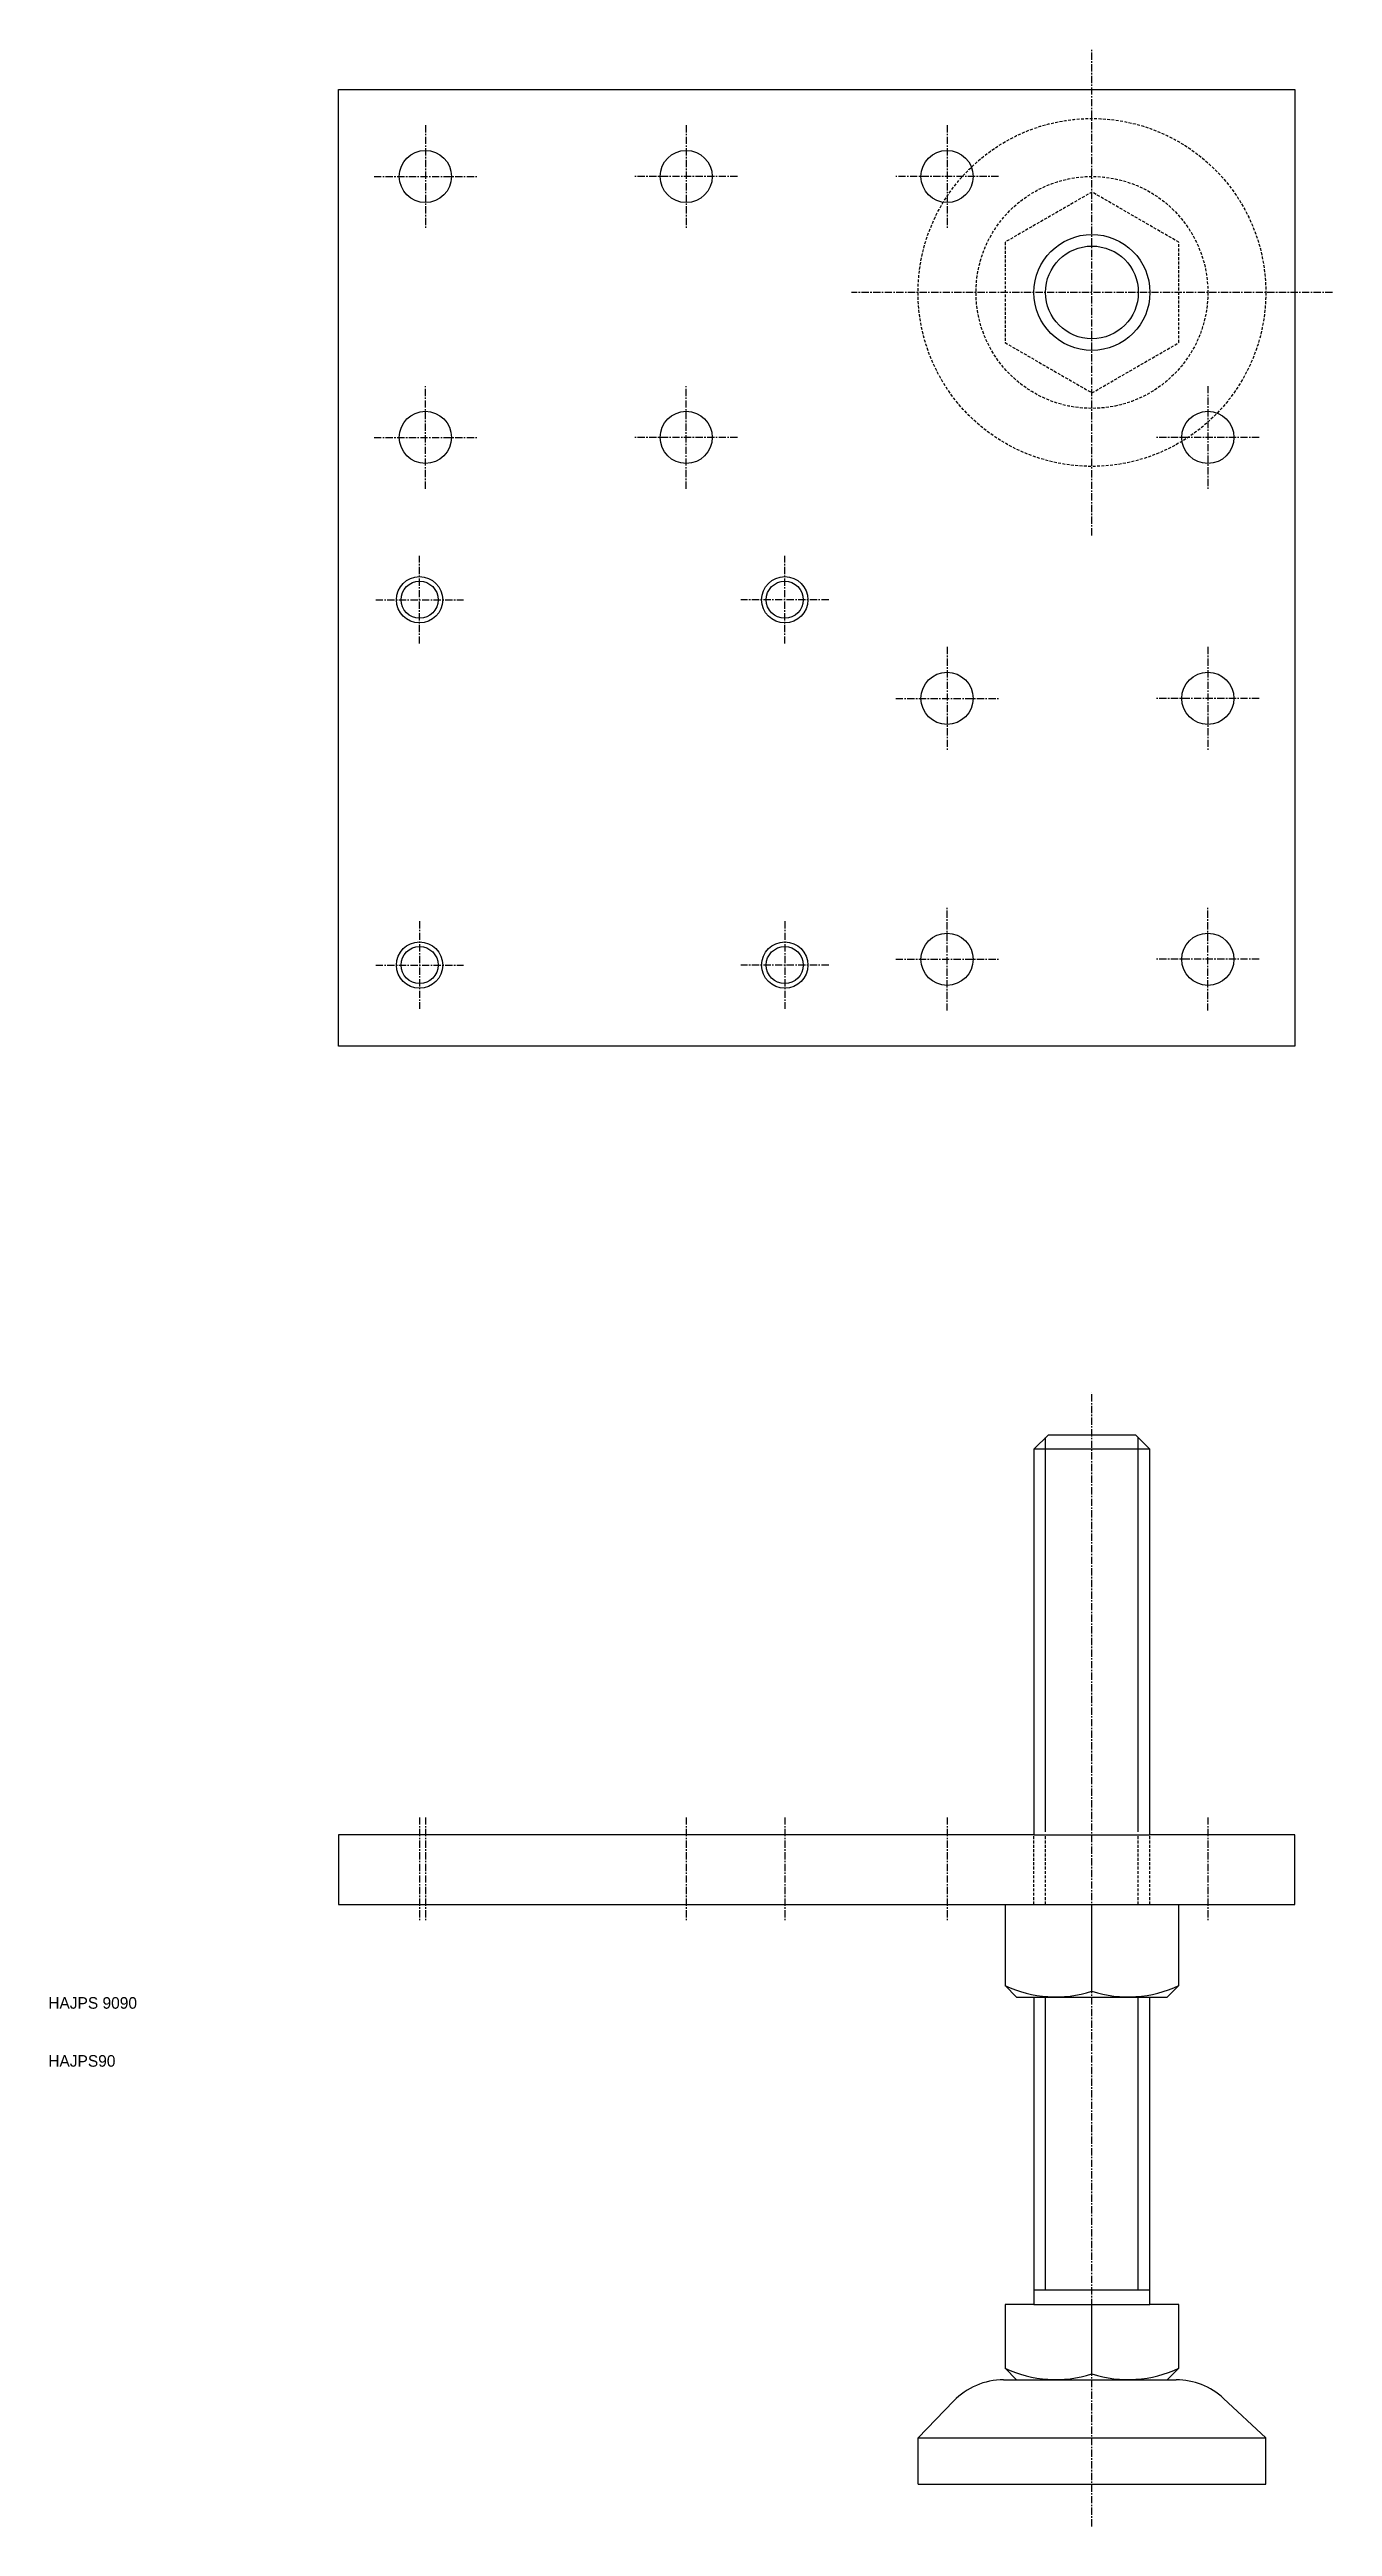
# Model space of a CAD drawing. Extents: x 0 to 222, y 0 to 427.
import ezdxf

# ---------------------------------------------------------------- set-up
doc = ezdxf.new("R2010")
doc.units = 0
doc.linetypes.add('CENTER', pattern=[2, 1.25, -0.25, 0.25, -0.25])
doc.linetypes.add('DASHED', pattern=[0.75, 0.5, -0.25])
doc.layers.get('0').update_dxf_attribs({"linetype": 'CONTINUOUS'})
doc.layers.add('CENTER', color=1, linetype='CENTER')

msp = doc.modelspace()

# ---------------------------------------------------------------- linework, layer by layer
at = {"color": 7, "linetype": 'CONTINUOUS'}
for p, q in [((50.07, 420.28), (215.07, 420.28)), ((50.07, 255.28), (50.07, 420.28)), ((215.07, 420.28), (215.07, 255.28)), ((215.07, 255.28), (50.07, 255.28)), ((170.07, 185.79), (172.57, 188.29)), ((172.57, 188.29), (187.57, 188.29)), ((187.57, 188.29), (190.07, 185.79)), ((170.07, 185.79), (170.07, 119.29)), ((190.07, 185.79), (170.07, 185.79)), ((190.07, 119.29), (190.07, 185.79)), ((170.07, 119.29), (50.07, 119.29)), ((50.07, 119.29), (50.07, 107.29)), ((170.07, 119.29), (188.57, 119.29)), ((188.57, 119.29), (190.07, 119.29)), ((215.07, 119.29), (190.07, 119.29)), ((215.07, 107.29), (215.07, 119.29)), ((50.07, 107.29), (215.07, 107.29)), ((165.07, 107.29), (165.07, 93.29)), ((180.07, 92.29), (180.07, 107.29)), ((195.07, 93.29), (195.07, 107.29)), ((165.07, 93.29), (167.07, 91.29)), ((167.08, 91.29), (168.08, 91.29)), ((168.08, 91.29), (170.07, 91.29)), ((170.07, 91.29), (170.07, 38.29)), ((170.07, 91.29), (190.07, 91.29)), ((190.07, 38.29), (190.07, 91.29)), ((190.07, 91.29), (192.06, 91.29)), ((192.06, 91.29), (193.06, 91.29)), ((193.07, 91.29), (195.07, 93.29)), ((170.07, 40.79), (190.07, 40.79)), ((170.07, 38.29), (165.07, 38.29)), ((165.07, 38.29), (165.07, 27.29)), ((170.07, 38.29), (190.07, 38.29)), ((180.07, 26.29), (180.07, 38.29)), ((195.07, 38.29), (190.07, 38.29)), ((195.07, 27.29), (195.07, 38.29)), ((165.07, 27.29), (167.07, 25.29)), ((193.07, 25.29), (195.07, 27.29)), ((156.19, 21.63), (150.07, 15.29)), ((164.82, 25.29), (194.6, 25.29)), ((167.08, 25.29), (168.08, 25.29)), ((168.08, 25.29), (170.07, 25.29)), ((170.07, 25.29), (190.07, 25.29)), ((190.07, 25.29), (192.06, 25.29)), ((192.06, 25.29), (193.06, 25.29)), ((210.07, 15.29), (202.78, 22.08)), ((150.07, 15.29), (210.07, 15.29)), ((150.07, 7.29), (150.07, 15.29)), ((210.07, 7.29), (210.07, 15.29)), ((150.07, 7.29), (210.07, 7.29))]:
    msp.add_line(p, q, dxfattribs=at)
at = {"color": 3, "linetype": 'DASHED'}
for p, q in [((180.07, 402.6), (165.07, 393.94)), ((195.07, 393.94), (180.07, 402.6)), ((165.07, 393.94), (165.07, 376.62)), ((195.07, 376.62), (195.07, 393.94)), ((165.07, 376.62), (180.07, 367.96)), ((180.07, 367.96), (195.07, 376.62)), ((170.07, 107.29), (170.07, 119.29)), ((172.07, 107.29), (172.07, 119.29)), ((188.07, 107.29), (188.07, 119.29)), ((190.07, 107.29), (190.07, 119.29))]:
    msp.add_line(p, q, dxfattribs=at)
at = {"color": 3, "linetype": 'CONTINUOUS'}
for p, q in [((172.07, 119.79), (172.07, 187.79)), ((188.07, 119.79), (188.07, 187.79)), ((172.07, 40.79), (172.07, 91.29)), ((188.07, 40.79), (188.07, 91.29))]:
    msp.add_line(p, q, dxfattribs=at)
at = {"color": 3, "linetype": 'DASHED'}
for radius in [30, 20]:
    msp.add_circle((180.07, 385.28), radius, dxfattribs=at)
at = {"color": 7, "linetype": 'CONTINUOUS'}
for centre, radius in [((65.07, 405.28), 4.5), ((110.07, 405.28), 4.5), ((155.07, 405.28), 4.5), ((180.07, 385.28), 10), ((65.07, 360.28), 4.5), ((110.07, 360.28), 4.5), ((200.07, 360.28), 4.5), ((64.07, 332.28), 3.2), ((127.07, 332.28), 3.2), ((155.07, 315.28), 4.5), ((200.07, 315.28), 4.5), ((155.07, 270.28), 4.5), ((200.07, 270.28), 4.5), ((64.07, 269.28), 3.2), ((127.07, 269.28), 3.2)]:
    msp.add_circle(centre, radius, dxfattribs=at)
at = {"color": 3, "linetype": 'CONTINUOUS'}
for centre, radius in [((180.07, 385.28), 8), ((64.07, 332.28), 4), ((127.07, 332.28), 4), ((64.07, 269.28), 4), ((127.07, 269.28), 4)]:
    msp.add_circle(centre, radius, dxfattribs=at)
at = {"color": 7, "linetype": 'CONTINUOUS'}
for centre, radius, start, end in [((173.84, 111.91), 20.58, 244.7691, 287.603), ((186.3, 111.91), 20.58, 252.397, 295.2309), ((192.56, 99), 7.73, 266.2856, 273.7144), ((173.84, 45.91), 20.58, 244.7691, 287.603), ((186.3, 45.91), 20.58, 252.397, 295.2309), ((164.82, 13.29), 12, 90, 135.9824), ((192.56, 33), 7.73, 266.2856, 273.7144), ((194.6, 13.29), 12, 47.0583, 90)]:
    msp.add_arc(centre, radius, start, end, dxfattribs=at)
at = {"layer": 'CENTER', "color": 1, "linetype": 'CENTER'}
for p, q in [((180.07, 343.39), (180.07, 427.17)), ((65.07, 414.14), (65.07, 396.42)), ((110.07, 414.14), (110.07, 396.42)), ((155.07, 414.14), (155.07, 396.42)), ((56.21, 405.28), (73.93, 405.28)), ((118.93, 405.28), (101.21, 405.28)), ((163.93, 405.28), (146.21, 405.28)), ((221.57, 385.28), (138.57, 385.28)), ((65.07, 351.42), (65.07, 369.14)), ((110.07, 351.42), (110.07, 369.14)), ((200.07, 369.14), (200.07, 351.42)), ((56.21, 360.28), (73.93, 360.28)), ((118.93, 360.28), (101.21, 360.28)), ((208.93, 360.28), (191.21, 360.28)), ((64.07, 324.71), (64.07, 339.86)), ((127.07, 324.71), (127.07, 339.86)), ((56.49, 332.28), (71.65, 332.28)), ((134.65, 332.28), (119.49, 332.28)), ((155.07, 324.14), (155.07, 306.42)), ((200.07, 324.14), (200.07, 306.42)), ((146.21, 315.28), (163.93, 315.28)), ((208.93, 315.28), (191.21, 315.28)), ((155.07, 261.42), (155.07, 279.14)), ((200.07, 261.42), (200.07, 279.14)), ((64.07, 276.86), (64.07, 261.71)), ((127.07, 276.86), (127.07, 261.71)), ((56.49, 269.28), (71.65, 269.28)), ((134.65, 269.28), (119.49, 269.28)), ((146.21, 270.28), (163.93, 270.28)), ((208.93, 270.28), (191.21, 270.28)), ((180.07, 0), (180.07, 195.52)), ((64.07, 122.29), (64.07, 104.29)), ((65.07, 122.29), (65.07, 104.29)), ((110.07, 122.29), (110.07, 104.29)), ((127.07, 122.29), (127.07, 104.29)), ((155.07, 122.29), (155.07, 104.29)), ((200.07, 122.29), (200.07, 104.29))]:
    msp.add_line(p, q, dxfattribs=at)

# ---------------------------------------------------------------- texts
at = {"color": 7, "linetype": 'CONTINUOUS'}
for s, p in [('HAJPS 9090', (0, 89.29)), ('HAJPS90', (0, 79.29))]:
    msp.add_text(s, height=2, dxfattribs=at).set_placement(p)

doc.saveas('drawing.dxf')
